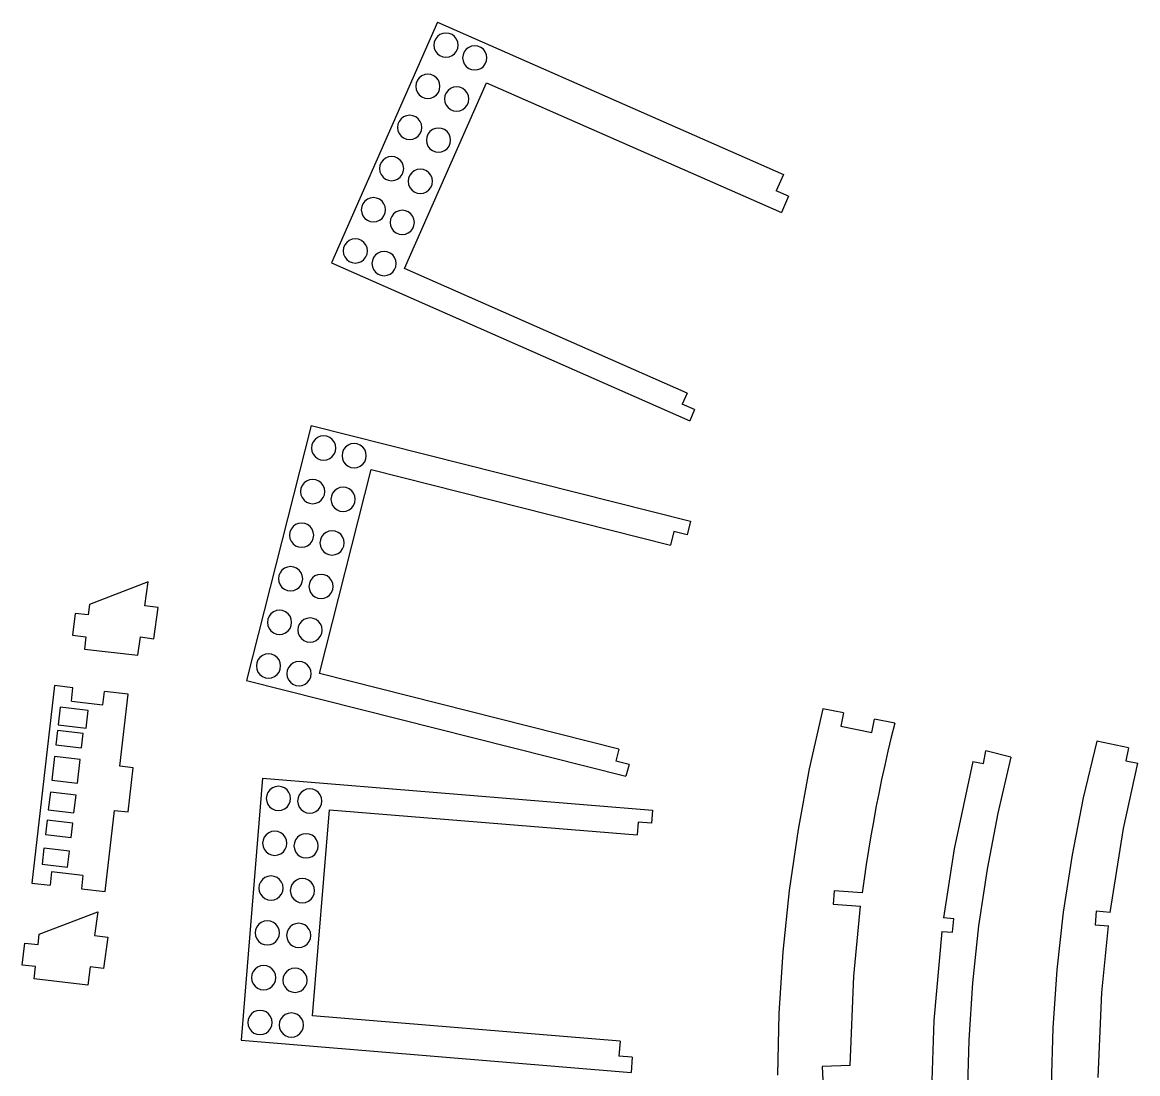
# Model space of a CAD drawing. Extents: x -27280 to 27280, y -16671 to 16671.
# Drawn here: x -27280 to -24304, y -2817 to -11 of the extents above; entities that cross this region are included whole.
import ezdxf

# ---------------------------------------------------------------- set-up
doc = ezdxf.new("R2010")
doc.units = 0
doc.header["$MEASUREMENT"] = 0
doc.layers.get('0').update_dxf_attribs({"linetype": 'CONTINUOUS'})

msp = doc.modelspace()

# ---------------------------------------------------------------- linework, layer by layer
for p, q in [((-26172, -10.5), (-26455, -652.9)), ((-26172, -10.5), (-25249.5, -416.9)), ((-26177.9, -55.4), (-26181.1, -63.2)), ((-26172.7, -48.7), (-26177.9, -55.4)), ((-26166, -43.5), (-26172.7, -48.7)), ((-26158.2, -40.3), (-26166, -43.5)), ((-26149.8, -39.2), (-26158.2, -40.3)), ((-26141.4, -40.3), (-26149.8, -39.2)), ((-26133.6, -43.5), (-26141.4, -40.3)), ((-26126.9, -48.7), (-26133.6, -43.5)), ((-26121.8, -55.4), (-26126.9, -48.7)), ((-26118.5, -63.2), (-26121.8, -55.4)), ((-26181.1, -63.2), (-26182.2, -71.6)), ((-26182.2, -71.6), (-26181.1, -80)), ((-26181.1, -80), (-26177.9, -87.8)), ((-26177.9, -87.8), (-26172.7, -94.5)), ((-26126.9, -94.5), (-26121.8, -87.8)), ((-26121.8, -87.8), (-26118.5, -80)), ((-26117.4, -71.6), (-26118.5, -63.2)), ((-26118.5, -80), (-26117.4, -71.6)), ((-26101.1, -89.2), (-26104.3, -97)), ((-26095.9, -82.5), (-26101.1, -89.2)), ((-26089.2, -77.4), (-26095.9, -82.5)), ((-26081.4, -74.1), (-26089.2, -77.4)), ((-26073, -73), (-26081.4, -74.1)), ((-26064.6, -74.1), (-26073, -73)), ((-26056.8, -77.4), (-26064.6, -74.1)), ((-26050.1, -82.5), (-26056.8, -77.4)), ((-26045, -89.2), (-26050.1, -82.5)), ((-26041.7, -97), (-26045, -89.2)), ((-26172.7, -94.5), (-26166, -99.6)), ((-26166, -99.6), (-26158.2, -102.9)), ((-26158.2, -102.9), (-26149.8, -104)), ((-26149.8, -104), (-26141.4, -102.9)), ((-26141.4, -102.9), (-26133.6, -99.6)), ((-26133.6, -99.6), (-26126.9, -94.5)), ((-26104.3, -97), (-26105.4, -105.4)), ((-26105.4, -105.4), (-26104.3, -113.8)), ((-26104.3, -113.8), (-26101.1, -121.6)), ((-26045, -121.6), (-26041.7, -113.8)), ((-26040.6, -105.4), (-26041.7, -97)), ((-26041.7, -113.8), (-26040.6, -105.4)), ((-26101.1, -121.6), (-26095.9, -128.3)), ((-26095.9, -128.3), (-26089.2, -133.5)), ((-26089.2, -133.5), (-26081.4, -136.7)), ((-26081.4, -136.7), (-26073, -137.8)), ((-26073, -137.8), (-26064.6, -136.7)), ((-26064.6, -136.7), (-26056.8, -133.5)), ((-26056.8, -133.5), (-26050.1, -128.3)), ((-26050.1, -128.3), (-26045, -121.6)), ((-26260.1, -668), (-26041.6, -172)), ((-26229.5, -173), (-26230.6, -181.4)), ((-26226.2, -165.2), (-26229.5, -173)), ((-26221.1, -158.5), (-26226.2, -165.2)), ((-26214.4, -153.4), (-26221.1, -158.5)), ((-26206.6, -150.1), (-26214.4, -153.4)), ((-26198.2, -149), (-26206.6, -150.1)), ((-26189.8, -150.1), (-26198.2, -149)), ((-26182, -153.4), (-26189.8, -150.1)), ((-26175.3, -158.5), (-26182, -153.4)), ((-26170.1, -165.2), (-26175.3, -158.5)), ((-26166.9, -173), (-26170.1, -165.2)), ((-26165.8, -181.4), (-26166.9, -173)), ((-26041.6, -172), (-25255, -518.6)), ((-26230.6, -181.4), (-26229.5, -189.8)), ((-26229.5, -189.8), (-26226.2, -197.6)), ((-26226.2, -197.6), (-26221.1, -204.3)), ((-26221.1, -204.3), (-26214.4, -209.5)), ((-26182, -209.5), (-26175.3, -204.3)), ((-26175.3, -204.3), (-26170.1, -197.6)), ((-26170.1, -197.6), (-26166.9, -189.8)), ((-26166.9, -189.8), (-26165.8, -181.4)), ((-26152.7, -206.9), (-26153.8, -215.2)), ((-26149.4, -199), (-26152.7, -206.9)), ((-26144.3, -192.3), (-26149.4, -199)), ((-26137.6, -187.2), (-26144.3, -192.3)), ((-26129.8, -184), (-26137.6, -187.2)), ((-26121.4, -182.9), (-26129.8, -184)), ((-26113, -184), (-26121.4, -182.9)), ((-26105.2, -187.2), (-26113, -184)), ((-26098.5, -192.3), (-26105.2, -187.2)), ((-26093.3, -199), (-26098.5, -192.3)), ((-26090.1, -206.9), (-26093.3, -199)), ((-26089, -215.2), (-26090.1, -206.9)), ((-26214.4, -209.5), (-26206.6, -212.7)), ((-26206.6, -212.7), (-26198.2, -213.8)), ((-26198.2, -213.8), (-26189.8, -212.7)), ((-26189.8, -212.7), (-26182, -209.5)), ((-26153.8, -215.2), (-26152.7, -223.6)), ((-26152.7, -223.6), (-26149.4, -231.4)), ((-26149.4, -231.4), (-26144.3, -238.1)), ((-26098.5, -238.1), (-26093.3, -231.4)), ((-26093.3, -231.4), (-26090.1, -223.6)), ((-26090.1, -223.6), (-26089, -215.2)), ((-26262.8, -263.2), (-26269.5, -268.3)), ((-26255, -259.9), (-26262.8, -263.2)), ((-26246.6, -258.8), (-26255, -259.9)), ((-26238.2, -259.9), (-26246.6, -258.8)), ((-26230.4, -263.2), (-26238.2, -259.9)), ((-26223.7, -268.3), (-26230.4, -263.2)), ((-26144.3, -238.1), (-26137.6, -243.3)), ((-26137.6, -243.3), (-26129.8, -246.5)), ((-26129.8, -246.5), (-26121.4, -247.6)), ((-26121.4, -247.6), (-26113, -246.5)), ((-26113, -246.5), (-26105.2, -243.3)), ((-26105.2, -243.3), (-26098.5, -238.1)), ((-26277.9, -282.8), (-26279, -291.2)), ((-26279, -291.2), (-26277.9, -299.6)), ((-26274.6, -275), (-26277.9, -282.8)), ((-26269.5, -268.3), (-26274.6, -275)), ((-26218.5, -275), (-26223.7, -268.3)), ((-26215.3, -282.8), (-26218.5, -275)), ((-26214.2, -291.2), (-26215.3, -282.8)), ((-26215.3, -299.6), (-26214.2, -291.2)), ((-26186, -297), (-26192.7, -302.2)), ((-26178.1, -293.8), (-26186, -297)), ((-26169.8, -292.7), (-26178.1, -293.8)), ((-26161.4, -293.8), (-26169.8, -292.7)), ((-26153.6, -297), (-26161.4, -293.8)), ((-26146.9, -302.2), (-26153.6, -297)), ((-26277.9, -299.6), (-26274.6, -307.4)), ((-26274.6, -307.4), (-26269.5, -314.1)), ((-26269.5, -314.1), (-26262.8, -319.3)), ((-26262.8, -319.3), (-26255, -322.5)), ((-26255, -322.5), (-26246.6, -323.6)), ((-26246.6, -323.6), (-26238.2, -322.5)), ((-26238.2, -322.5), (-26230.4, -319.3)), ((-26230.4, -319.3), (-26223.7, -314.1)), ((-26223.7, -314.1), (-26218.5, -307.4)), ((-26218.5, -307.4), (-26215.3, -299.6)), ((-26201, -316.7), (-26202.1, -325.1)), ((-26202.1, -325.1), (-26201, -333.4)), ((-26197.8, -308.9), (-26201, -316.7)), ((-26192.7, -302.2), (-26197.8, -308.9)), ((-26141.7, -308.9), (-26146.9, -302.2)), ((-26138.5, -316.7), (-26141.7, -308.9)), ((-26137.4, -325.1), (-26138.5, -316.7)), ((-26138.5, -333.4), (-26137.4, -325.1)), ((-26201, -333.4), (-26197.8, -341.3)), ((-26197.8, -341.3), (-26192.7, -348)), ((-26192.7, -348), (-26186, -353.1)), ((-26186, -353.1), (-26178.1, -356.3)), ((-26178.1, -356.3), (-26169.8, -357.5)), ((-26169.8, -357.5), (-26161.4, -356.3)), ((-26161.4, -356.3), (-26153.6, -353.1)), ((-26153.6, -353.1), (-26146.9, -348)), ((-26146.9, -348), (-26141.7, -341.3)), ((-26141.7, -341.3), (-26138.5, -333.4)), ((-26323, -384.8), (-26326.2, -392.7)), ((-26317.8, -378.1), (-26323, -384.8)), ((-26311.1, -373), (-26317.8, -378.1)), ((-26303.3, -369.8), (-26311.1, -373)), ((-26294.9, -368.6), (-26303.3, -369.8)), ((-26286.6, -369.8), (-26294.9, -368.6)), ((-26278.8, -373), (-26286.6, -369.8)), ((-26272, -378.1), (-26278.8, -373)), ((-26266.9, -384.8), (-26272, -378.1)), ((-26263.7, -392.7), (-26266.9, -384.8)), ((-26326.2, -392.7), (-26327.3, -401)), ((-26327.3, -401), (-26326.2, -409.4)), ((-26326.2, -409.4), (-26323, -417.2)), ((-26266.9, -417.2), (-26263.7, -409.4)), ((-26262.6, -401), (-26263.7, -392.7)), ((-26263.7, -409.4), (-26262.6, -401)), ((-26241, -412), (-26246.2, -418.7)), ((-26234.3, -406.8), (-26241, -412)), ((-26226.5, -403.6), (-26234.3, -406.8)), ((-26218.1, -402.5), (-26226.5, -403.6)), ((-26209.8, -403.6), (-26218.1, -402.5)), ((-26201.9, -406.8), (-26209.8, -403.6)), ((-26195.2, -412), (-26201.9, -406.8)), ((-26190.1, -418.7), (-26195.2, -412)), ((-26323, -417.2), (-26317.8, -423.9)), ((-26317.8, -423.9), (-26311.1, -429.1)), ((-26311.1, -429.1), (-26303.3, -432.3)), ((-26303.3, -432.3), (-26294.9, -433.4)), ((-26294.9, -433.4), (-26286.6, -432.3)), ((-26286.6, -432.3), (-26278.8, -429.1)), ((-26278.8, -429.1), (-26272, -423.9)), ((-26272, -423.9), (-26266.9, -417.2)), ((-26249.4, -426.5), (-26250.5, -434.9)), ((-26250.5, -434.9), (-26249.4, -443.3)), ((-26246.2, -418.7), (-26249.4, -426.5)), ((-26249.4, -443.3), (-26246.2, -451.1)), ((-26186.8, -426.5), (-26190.1, -418.7)), ((-26190.1, -451.1), (-26186.8, -443.3)), ((-26185.7, -434.9), (-26186.8, -426.5)), ((-26186.8, -443.3), (-26185.7, -434.9)), ((-25249.5, -416.9), (-25268.7, -460.5)), ((-26246.2, -451.1), (-26241, -457.8)), ((-26241, -457.8), (-26234.3, -462.9)), ((-26234.3, -462.9), (-26226.5, -466.2)), ((-26226.5, -466.2), (-26218.1, -467.3)), ((-26218.1, -467.3), (-26209.8, -466.2)), ((-26209.8, -466.2), (-26201.9, -462.9)), ((-26201.9, -462.9), (-26195.2, -457.8)), ((-26195.2, -457.8), (-26190.1, -451.1)), ((-25235.8, -475), (-25268.7, -460.5)), ((-25235.8, -475), (-25255, -518.6)), ((-26374.6, -502.5), (-26375.7, -510.9)), ((-26371.4, -494.7), (-26374.6, -502.5)), ((-26366.2, -488), (-26371.4, -494.7)), ((-26359.5, -482.8), (-26366.2, -488)), ((-26351.7, -479.6), (-26359.5, -482.8)), ((-26343.3, -478.5), (-26351.7, -479.6)), ((-26334.9, -479.6), (-26343.3, -478.5)), ((-26327.1, -482.8), (-26334.9, -479.6)), ((-26320.4, -488), (-26327.1, -482.8)), ((-26315.3, -494.7), (-26320.4, -488)), ((-26312, -502.5), (-26315.3, -494.7)), ((-26310.9, -510.9), (-26312, -502.5)), ((-26375.7, -510.9), (-26374.6, -519.2)), ((-26374.6, -519.2), (-26371.4, -527.1)), ((-26371.4, -527.1), (-26366.2, -533.8)), ((-26366.2, -533.8), (-26359.5, -538.9)), ((-26327.1, -538.9), (-26320.4, -533.8)), ((-26320.4, -533.8), (-26315.3, -527.1)), ((-26315.3, -527.1), (-26312, -519.2)), ((-26312, -519.2), (-26310.9, -510.9)), ((-26294.6, -528.5), (-26297.8, -536.3)), ((-26289.4, -521.8), (-26294.6, -528.5)), ((-26282.7, -516.6), (-26289.4, -521.8)), ((-26274.9, -513.4), (-26282.7, -516.6)), ((-26266.5, -512.3), (-26274.9, -513.4)), ((-26258.1, -513.4), (-26266.5, -512.3)), ((-26250.3, -516.6), (-26258.1, -513.4)), ((-26243.6, -521.8), (-26250.3, -516.6)), ((-26238.5, -528.5), (-26243.6, -521.8)), ((-26235.2, -536.3), (-26238.5, -528.5)), ((-26359.5, -538.9), (-26351.7, -542.1)), ((-26351.7, -542.1), (-26343.3, -543.2)), ((-26343.3, -543.2), (-26334.9, -542.1)), ((-26334.9, -542.1), (-26327.1, -538.9)), ((-26297.8, -536.3), (-26298.9, -544.7)), ((-26298.9, -544.7), (-26297.8, -553.1)), ((-26297.8, -553.1), (-26294.6, -560.9)), ((-26294.6, -560.9), (-26289.4, -567.6)), ((-26243.6, -567.6), (-26238.5, -560.9)), ((-26238.5, -560.9), (-26235.2, -553.1)), ((-26234.1, -544.7), (-26235.2, -536.3)), ((-26235.2, -553.1), (-26234.1, -544.7)), ((-26407.9, -592.6), (-26414.6, -597.8)), ((-26400.1, -589.4), (-26407.9, -592.6)), ((-26391.7, -588.3), (-26400.1, -589.4)), ((-26383.3, -589.4), (-26391.7, -588.3)), ((-26375.5, -592.6), (-26383.3, -589.4)), ((-26368.8, -597.8), (-26375.5, -592.6)), ((-26289.4, -567.6), (-26282.7, -572.7)), ((-26282.7, -572.7), (-26274.9, -576)), ((-26274.9, -576), (-26266.5, -577.1)), ((-26266.5, -577.1), (-26258.1, -576)), ((-26258.1, -576), (-26250.3, -572.7)), ((-26250.3, -572.7), (-26243.6, -567.6)), ((-26423, -612.3), (-26424.1, -620.7)), ((-26424.1, -620.7), (-26423, -629.1)), ((-26419.8, -604.5), (-26423, -612.3)), ((-26414.6, -597.8), (-26419.8, -604.5)), ((-26363.6, -604.5), (-26368.8, -597.8)), ((-26360.4, -612.3), (-26363.6, -604.5)), ((-26359.3, -620.7), (-26360.4, -612.3)), ((-26360.4, -629.1), (-26359.3, -620.7)), ((-26323.3, -623.2), (-26331.1, -626.5)), ((-26314.9, -622.1), (-26323.3, -623.2)), ((-26306.5, -623.2), (-26314.9, -622.1)), ((-26298.7, -626.5), (-26306.5, -623.2)), ((-26455, -652.9), (-25499.5, -1073.8)), ((-26423, -629.1), (-26419.8, -636.9)), ((-26419.8, -636.9), (-26414.6, -643.6)), ((-26414.6, -643.6), (-26407.9, -648.7)), ((-26407.9, -648.7), (-26400.1, -652)), ((-26400.1, -652), (-26391.7, -653.1)), ((-26391.7, -653.1), (-26383.3, -652)), ((-26383.3, -652), (-26375.5, -648.7)), ((-26375.5, -648.7), (-26368.8, -643.6)), ((-26368.8, -643.6), (-26363.6, -636.9)), ((-26363.6, -636.9), (-26360.4, -629.1)), ((-26346.2, -646.1), (-26347.3, -654.5)), ((-26347.3, -654.5), (-26346.2, -662.9)), ((-26342.9, -638.3), (-26346.2, -646.1)), ((-26337.8, -631.6), (-26342.9, -638.3)), ((-26331.1, -626.5), (-26337.8, -631.6)), ((-26292, -631.6), (-26298.7, -626.5)), ((-26286.8, -638.3), (-26292, -631.6)), ((-26283.6, -646.1), (-26286.8, -638.3)), ((-26282.5, -654.5), (-26283.6, -646.1)), ((-26283.6, -662.9), (-26282.5, -654.5)), ((-26346.2, -662.9), (-26342.9, -670.7)), ((-26342.9, -670.7), (-26337.8, -677.4)), ((-26337.8, -677.4), (-26331.1, -682.6)), ((-26331.1, -682.6), (-26323.3, -685.8)), ((-26306.5, -685.8), (-26298.7, -682.6)), ((-26298.7, -682.6), (-26292, -677.4)), ((-26292, -677.4), (-26286.8, -670.7)), ((-26286.8, -670.7), (-26283.6, -662.9)), ((-25506.4, -1000), (-26260.1, -668)), ((-26323.3, -685.8), (-26314.9, -686.9)), ((-26314.9, -686.9), (-26306.5, -685.8)), ((-25506.4, -1000), (-25519.4, -1029.6)), ((-25486.5, -1044.1), (-25519.4, -1029.6)), ((-25486.5, -1044.1), (-25499.5, -1073.8)), ((-26509.6, -1086.3), (-26681.7, -1766.8)), ((-26509.6, -1086.3), (-25497.5, -1342.3)), ((-26504.2, -1130.5), (-26507.5, -1138.3)), ((-26499.1, -1123.8), (-26504.2, -1130.5)), ((-26492.4, -1118.6), (-26499.1, -1123.8)), ((-26484.6, -1115.4), (-26492.4, -1118.6)), ((-26476.2, -1114.3), (-26484.6, -1115.4)), ((-26467.8, -1115.4), (-26476.2, -1114.3)), ((-26460, -1118.6), (-26467.8, -1115.4)), ((-26453.3, -1123.8), (-26460, -1118.6)), ((-26448.1, -1130.5), (-26453.3, -1123.8)), ((-26444.9, -1138.3), (-26448.1, -1130.5)), ((-26507.5, -1138.3), (-26508.6, -1146.7)), ((-26508.6, -1146.7), (-26507.5, -1155.1)), ((-26507.5, -1155.1), (-26504.2, -1162.9)), ((-26448.1, -1162.9), (-26444.9, -1155.1)), ((-26443.8, -1146.7), (-26444.9, -1138.3)), ((-26444.9, -1155.1), (-26443.8, -1146.7)), ((-26426.1, -1158.9), (-26427.2, -1167.3)), ((-26422.8, -1151.1), (-26426.1, -1158.9)), ((-26417.7, -1144.4), (-26422.8, -1151.1)), ((-26411, -1139.2), (-26417.7, -1144.4)), ((-26403.2, -1136), (-26411, -1139.2)), ((-26394.8, -1134.9), (-26403.2, -1136)), ((-26386.4, -1136), (-26394.8, -1134.9)), ((-26378.6, -1139.2), (-26386.4, -1136)), ((-26371.9, -1144.4), (-26378.6, -1139.2)), ((-26366.7, -1151.1), (-26371.9, -1144.4)), ((-26363.5, -1158.9), (-26366.7, -1151.1)), ((-26362.4, -1167.3), (-26363.5, -1158.9)), ((-26504.2, -1162.9), (-26499.1, -1169.6)), ((-26499.1, -1169.6), (-26492.4, -1174.7)), ((-26492.4, -1174.7), (-26484.6, -1178)), ((-26484.6, -1178), (-26476.2, -1179.1)), ((-26476.2, -1179.1), (-26467.8, -1178)), ((-26467.8, -1178), (-26460, -1174.7)), ((-26460, -1174.7), (-26453.3, -1169.6)), ((-26453.3, -1169.6), (-26448.1, -1162.9)), ((-26427.2, -1167.3), (-26426.1, -1175.7)), ((-26426.1, -1175.7), (-26422.8, -1183.5)), ((-26422.8, -1183.5), (-26417.7, -1190.2)), ((-26417.7, -1190.2), (-26411, -1195.3)), ((-26378.6, -1195.3), (-26371.9, -1190.2)), ((-26371.9, -1190.2), (-26366.7, -1183.5)), ((-26366.7, -1183.5), (-26363.5, -1175.7)), ((-26363.5, -1175.7), (-26362.4, -1167.3)), ((-26486.9, -1748.5), (-26349.1, -1203.9)), ((-26411, -1195.3), (-26403.2, -1198.6)), ((-26403.2, -1198.6), (-26394.8, -1199.7)), ((-26394.8, -1199.7), (-26386.4, -1198.6)), ((-26386.4, -1198.6), (-26378.6, -1195.3)), ((-26349.1, -1203.9), (-25550.7, -1405.8)), ((-26533.6, -1246.8), (-26536.9, -1254.6)), ((-26528.5, -1240.1), (-26533.6, -1246.8)), ((-26521.8, -1235), (-26528.5, -1240.1)), ((-26514, -1231.7), (-26521.8, -1235)), ((-26505.6, -1230.6), (-26514, -1231.7)), ((-26497.2, -1231.7), (-26505.6, -1230.6)), ((-26489.4, -1235), (-26497.2, -1231.7)), ((-26482.7, -1240.1), (-26489.4, -1235)), ((-26477.5, -1246.8), (-26482.7, -1240.1)), ((-26474.3, -1254.6), (-26477.5, -1246.8)), ((-26536.9, -1254.6), (-26538, -1263)), ((-26538, -1263), (-26536.9, -1271.4)), ((-26536.9, -1271.4), (-26533.6, -1279.2)), ((-26533.6, -1279.2), (-26528.5, -1285.9)), ((-26482.7, -1285.9), (-26477.5, -1279.2)), ((-26477.5, -1279.2), (-26474.3, -1271.4)), ((-26473.2, -1263), (-26474.3, -1254.6)), ((-26474.3, -1271.4), (-26473.2, -1263)), ((-26455.5, -1275.2), (-26456.6, -1283.6)), ((-26452.3, -1267.4), (-26455.5, -1275.2)), ((-26447.1, -1260.7), (-26452.3, -1267.4)), ((-26440.4, -1255.6), (-26447.1, -1260.7)), ((-26432.6, -1252.3), (-26440.4, -1255.6)), ((-26424.2, -1251.2), (-26432.6, -1252.3)), ((-26415.8, -1252.3), (-26424.2, -1251.2)), ((-26408, -1255.6), (-26415.8, -1252.3)), ((-26401.3, -1260.7), (-26408, -1255.6)), ((-26396.2, -1267.4), (-26401.3, -1260.7)), ((-26392.9, -1275.2), (-26396.2, -1267.4)), ((-26391.8, -1283.6), (-26392.9, -1275.2)), ((-26528.5, -1285.9), (-26521.8, -1291.1)), ((-26521.8, -1291.1), (-26514, -1294.3)), ((-26514, -1294.3), (-26505.6, -1295.4)), ((-26505.6, -1295.4), (-26497.2, -1294.3)), ((-26497.2, -1294.3), (-26489.4, -1291.1)), ((-26489.4, -1291.1), (-26482.7, -1285.9)), ((-26456.6, -1283.6), (-26455.5, -1292)), ((-26455.5, -1292), (-26452.3, -1299.8)), ((-26452.3, -1299.8), (-26447.1, -1306.5)), ((-26447.1, -1306.5), (-26440.4, -1311.7)), ((-26408, -1311.7), (-26401.3, -1306.5)), ((-26401.3, -1306.5), (-26396.2, -1299.8)), ((-26396.2, -1299.8), (-26392.9, -1292)), ((-26392.9, -1292), (-26391.8, -1283.6)), ((-26440.4, -1311.7), (-26432.6, -1314.9)), ((-26432.6, -1314.9), (-26424.2, -1316)), ((-26424.2, -1316), (-26415.8, -1314.9)), ((-26415.8, -1314.9), (-26408, -1311.7)), ((-26563.1, -1363.2), (-26566.3, -1371)), ((-26557.9, -1356.5), (-26563.1, -1363.2)), ((-26551.2, -1351.3), (-26557.9, -1356.5)), ((-26543.4, -1348.1), (-26551.2, -1351.3)), ((-26535, -1347), (-26543.4, -1348.1)), ((-26526.6, -1348.1), (-26535, -1347)), ((-26518.8, -1351.3), (-26526.6, -1348.1)), ((-26512.1, -1356.5), (-26518.8, -1351.3)), ((-26507, -1363.2), (-26512.1, -1356.5)), ((-26503.7, -1371), (-26507, -1363.2)), ((-26462, -1368.7), (-26469.8, -1371.9)), ((-26453.6, -1367.6), (-26462, -1368.7)), ((-26445.3, -1368.7), (-26453.6, -1367.6)), ((-26437.4, -1371.9), (-26445.3, -1368.7)), ((-25497.5, -1342.3), (-25506.6, -1378.5)), ((-26566.3, -1371), (-26567.4, -1379.4)), ((-26567.4, -1379.4), (-26566.3, -1387.8)), ((-26566.3, -1387.8), (-26563.1, -1395.6)), ((-26563.1, -1395.6), (-26557.9, -1402.3)), ((-26512.1, -1402.3), (-26507, -1395.6)), ((-26507, -1395.6), (-26503.7, -1387.8)), ((-26502.6, -1379.4), (-26503.7, -1371)), ((-26503.7, -1387.8), (-26502.6, -1379.4)), ((-26484.9, -1391.6), (-26486, -1399.9)), ((-26481.7, -1383.8), (-26484.9, -1391.6)), ((-26476.5, -1377), (-26481.7, -1383.8)), ((-26469.8, -1371.9), (-26476.5, -1377)), ((-26430.7, -1377), (-26437.4, -1371.9)), ((-26425.6, -1383.8), (-26430.7, -1377)), ((-26422.3, -1391.6), (-26425.6, -1383.8)), ((-26421.2, -1399.9), (-26422.3, -1391.6)), ((-25541.5, -1369.6), (-25550.7, -1405.8)), ((-25506.6, -1378.5), (-25541.5, -1369.6)), ((-26557.9, -1402.3), (-26551.2, -1407.4)), ((-26551.2, -1407.4), (-26543.4, -1410.7)), ((-26543.4, -1410.7), (-26535, -1411.8)), ((-26535, -1411.8), (-26526.6, -1410.7)), ((-26526.6, -1410.7), (-26518.8, -1407.4)), ((-26518.8, -1407.4), (-26512.1, -1402.3)), ((-26486, -1399.9), (-26484.9, -1408.3)), ((-26484.9, -1408.3), (-26481.7, -1416.1)), ((-26481.7, -1416.1), (-26476.5, -1422.9)), ((-26476.5, -1422.9), (-26469.8, -1428)), ((-26469.8, -1428), (-26462, -1431.2)), ((-26445.3, -1431.2), (-26437.4, -1428)), ((-26437.4, -1428), (-26430.7, -1422.9)), ((-26430.7, -1422.9), (-26425.6, -1416.1)), ((-26425.6, -1416.1), (-26422.3, -1408.3)), ((-26422.3, -1408.3), (-26421.2, -1399.9)), ((-26462, -1431.2), (-26453.6, -1432.3)), ((-26453.6, -1432.3), (-26445.3, -1431.2)), ((-26595.7, -1487.3), (-26596.8, -1495.7)), ((-26592.5, -1479.5), (-26595.7, -1487.3)), ((-26587.3, -1472.8), (-26592.5, -1479.5)), ((-26580.6, -1467.7), (-26587.3, -1472.8)), ((-26572.8, -1464.4), (-26580.6, -1467.7)), ((-26564.4, -1463.3), (-26572.8, -1464.4)), ((-26556, -1464.4), (-26564.4, -1463.3)), ((-26548.2, -1467.7), (-26556, -1464.4)), ((-26541.5, -1472.8), (-26548.2, -1467.7)), ((-26536.4, -1479.5), (-26541.5, -1472.8)), ((-26533.1, -1487.3), (-26536.4, -1479.5)), ((-26532, -1495.7), (-26533.1, -1487.3)), ((-26491.4, -1485), (-26499.3, -1488.2)), ((-26483.1, -1483.9), (-26491.4, -1485)), ((-26474.7, -1485), (-26483.1, -1483.9)), ((-26466.9, -1488.2), (-26474.7, -1485)), ((-26944.2, -1504.3), (-27100.8, -1564.1)), ((-26953.1, -1567.5), (-26944.2, -1504.3)), ((-26596.8, -1495.7), (-26595.7, -1504.1)), ((-26595.7, -1504.1), (-26592.5, -1511.9)), ((-26592.5, -1511.9), (-26587.3, -1518.6)), ((-26541.5, -1518.6), (-26536.4, -1511.9)), ((-26536.4, -1511.9), (-26533.1, -1504.1)), ((-26533.1, -1504.1), (-26532, -1495.7)), ((-26514.3, -1507.9), (-26515.4, -1516.3)), ((-26515.4, -1516.3), (-26514.3, -1524.7)), ((-26511.1, -1500.1), (-26514.3, -1507.9)), ((-26506, -1493.4), (-26511.1, -1500.1)), ((-26499.3, -1488.2), (-26506, -1493.4)), ((-26460.2, -1493.4), (-26466.9, -1488.2)), ((-26455, -1500.1), (-26460.2, -1493.4)), ((-26451.8, -1507.9), (-26455, -1500.1)), ((-26450.7, -1516.3), (-26451.8, -1507.9)), ((-26451.8, -1524.7), (-26450.7, -1516.3)), ((-26587.3, -1518.6), (-26580.6, -1523.8)), ((-26580.6, -1523.8), (-26572.8, -1527)), ((-26572.8, -1527), (-26564.4, -1528.1)), ((-26564.4, -1528.1), (-26556, -1527)), ((-26556, -1527), (-26548.2, -1523.8)), ((-26548.2, -1523.8), (-26541.5, -1518.6)), ((-26514.3, -1524.7), (-26511.1, -1532.5)), ((-26511.1, -1532.5), (-26506, -1539.2)), ((-26506, -1539.2), (-26499.3, -1544.3)), ((-26499.3, -1544.3), (-26491.4, -1547.6)), ((-26474.7, -1547.6), (-26466.9, -1544.3)), ((-26466.9, -1544.3), (-26460.2, -1539.2)), ((-26460.2, -1539.2), (-26455, -1532.5)), ((-26455, -1532.5), (-26451.8, -1524.7)), ((-27100.8, -1564.1), (-27104, -1592.1)), ((-26917.4, -1572.5), (-26953.1, -1567.5)), ((-26929.1, -1656.1), (-26917.4, -1572.5)), ((-26491.4, -1547.6), (-26483.1, -1548.7)), ((-26483.1, -1548.7), (-26474.7, -1547.6)), ((-27139.2, -1588), (-27146, -1646.6)), ((-27104, -1592.1), (-27139.2, -1588)), ((-26625.1, -1603.7), (-26626.2, -1612)), ((-26621.9, -1595.8), (-26625.1, -1603.7)), ((-26616.8, -1589.1), (-26621.9, -1595.8)), ((-26610, -1584), (-26616.8, -1589.1)), ((-26602.2, -1580.8), (-26610, -1584)), ((-26593.9, -1579.7), (-26602.2, -1580.8)), ((-26585.5, -1580.8), (-26593.9, -1579.7)), ((-26577.7, -1584), (-26585.5, -1580.8)), ((-26570.9, -1589.1), (-26577.7, -1584)), ((-26565.8, -1595.8), (-26570.9, -1589.1)), ((-26562.6, -1603.7), (-26565.8, -1595.8)), ((-26561.5, -1612), (-26562.6, -1603.7)), ((-26528.7, -1604.6), (-26535.4, -1609.7)), ((-26520.9, -1601.3), (-26528.7, -1604.6)), ((-26512.5, -1600.2), (-26520.9, -1601.3)), ((-26504.1, -1601.3), (-26512.5, -1600.2)), ((-26496.3, -1604.6), (-26504.1, -1601.3)), ((-26489.6, -1609.7), (-26496.3, -1604.6)), ((-26626.2, -1612), (-26625.1, -1620.4)), ((-26625.1, -1620.4), (-26621.9, -1628.2)), ((-26621.9, -1628.2), (-26616.8, -1634.9)), ((-26616.8, -1634.9), (-26610, -1640.1)), ((-26577.7, -1640.1), (-26570.9, -1634.9)), ((-26570.9, -1634.9), (-26565.8, -1628.2)), ((-26565.8, -1628.2), (-26562.6, -1620.4)), ((-26562.6, -1620.4), (-26561.5, -1612)), ((-26543.8, -1624.2), (-26544.9, -1632.6)), ((-26544.9, -1632.6), (-26543.8, -1641)), ((-26540.5, -1616.4), (-26543.8, -1624.2)), ((-26535.4, -1609.7), (-26540.5, -1616.4)), ((-26484.4, -1616.4), (-26489.6, -1609.7)), ((-26481.2, -1624.2), (-26484.4, -1616.4)), ((-26480.1, -1632.6), (-26481.2, -1624.2)), ((-26481.2, -1641), (-26480.1, -1632.6)), ((-27146, -1646.6), (-27110.8, -1650.7)), ((-27110.8, -1650.7), (-27114.6, -1683.3)), ((-26971.6, -1699.9), (-26964.8, -1651.1)), ((-26964.8, -1651.1), (-26929.1, -1656.1)), ((-26610, -1640.1), (-26602.2, -1643.3)), ((-26602.2, -1643.3), (-26593.9, -1644.4)), ((-26593.9, -1644.4), (-26585.5, -1643.3)), ((-26585.5, -1643.3), (-26577.7, -1640.1)), ((-26543.8, -1641), (-26540.5, -1648.8)), ((-26540.5, -1648.8), (-26535.4, -1655.5)), ((-26535.4, -1655.5), (-26528.7, -1660.7)), ((-26528.7, -1660.7), (-26520.9, -1663.9)), ((-26520.9, -1663.9), (-26512.5, -1665)), ((-26512.5, -1665), (-26504.1, -1663.9)), ((-26504.1, -1663.9), (-26496.3, -1660.7)), ((-26496.3, -1660.7), (-26489.6, -1655.5)), ((-26489.6, -1655.5), (-26484.4, -1648.8)), ((-26484.4, -1648.8), (-26481.2, -1641)), ((-27114.6, -1683.3), (-26971.6, -1699.9)), ((-26623.3, -1696), (-26631.7, -1697.1)), ((-26614.9, -1697.1), (-26623.3, -1696)), ((-26654.6, -1720), (-26655.7, -1728.4)), ((-26651.3, -1712.2), (-26654.6, -1720)), ((-26646.2, -1705.5), (-26651.3, -1712.2)), ((-26639.5, -1700.3), (-26646.2, -1705.5)), ((-26631.7, -1697.1), (-26639.5, -1700.3)), ((-26607.1, -1700.3), (-26614.9, -1697.1)), ((-26600.4, -1705.5), (-26607.1, -1700.3)), ((-26595.2, -1712.2), (-26600.4, -1705.5)), ((-26592, -1720), (-26595.2, -1712.2)), ((-26590.9, -1728.4), (-26592, -1720)), ((-26558.1, -1720.9), (-26564.8, -1726.1)), ((-26550.3, -1717.7), (-26558.1, -1720.9)), ((-26541.9, -1716.6), (-26550.3, -1717.7)), ((-26533.5, -1717.7), (-26541.9, -1716.6)), ((-26525.7, -1720.9), (-26533.5, -1717.7)), ((-26519, -1726.1), (-26525.7, -1720.9)), ((-26655.7, -1728.4), (-26654.6, -1736.8)), ((-26654.6, -1736.8), (-26651.3, -1744.6)), ((-26651.3, -1744.6), (-26646.2, -1751.3)), ((-26646.2, -1751.3), (-26639.5, -1756.4)), ((-26607.1, -1756.4), (-26600.4, -1751.3)), ((-26600.4, -1751.3), (-26595.2, -1744.6)), ((-26595.2, -1744.6), (-26592, -1736.8)), ((-26592, -1736.8), (-26590.9, -1728.4)), ((-26573.2, -1740.6), (-26574.3, -1749)), ((-26574.3, -1749), (-26573.2, -1757.3)), ((-26569.9, -1732.8), (-26573.2, -1740.6)), ((-26564.8, -1726.1), (-26569.9, -1732.8)), ((-26513.8, -1732.8), (-26519, -1726.1)), ((-26510.6, -1740.6), (-26513.8, -1732.8)), ((-26509.5, -1749), (-26510.6, -1740.6)), ((-26510.6, -1757.3), (-26509.5, -1749)), ((-25688.4, -1950.5), (-26486.9, -1748.5)), ((-27193.9, -1780.9), (-27255.1, -2307.9)), ((-27145, -1786.6), (-27193.9, -1780.9)), ((-26681.7, -1766.8), (-25669.6, -2022.8)), ((-26639.5, -1756.4), (-26631.7, -1759.7)), ((-26631.7, -1759.7), (-26623.3, -1760.8)), ((-26623.3, -1760.8), (-26614.9, -1759.7)), ((-26614.9, -1759.7), (-26607.1, -1756.4)), ((-26573.2, -1757.3), (-26569.9, -1765.2)), ((-26569.9, -1765.2), (-26564.8, -1771.9)), ((-26564.8, -1771.9), (-26558.1, -1777)), ((-26558.1, -1777), (-26550.3, -1780.2)), ((-26550.3, -1780.2), (-26541.9, -1781.4)), ((-26541.9, -1781.4), (-26533.5, -1780.2)), ((-26533.5, -1780.2), (-26525.7, -1777)), ((-26525.7, -1777), (-26519, -1771.9)), ((-26519, -1771.9), (-26513.8, -1765.2)), ((-26513.8, -1765.2), (-26510.6, -1757.3)), ((-27149.2, -1822.3), (-27145, -1786.6)), ((-27065.3, -1832.1), (-27061.2, -1796.3)), ((-26997.7, -1803.7), (-27061.2, -1796.3)), ((-27020, -1995.7), (-26997.7, -1803.7)), ((-27178.8, -1838.4), (-27184.3, -1885.3)), ((-27104.1, -1847.1), (-27178.8, -1838.4)), ((-27149.2, -1822.3), (-27065.3, -1832.1)), ((-25144.2, -1842.7), (-25180.6, -2003.1)), ((-25089, -1853.9), (-25144.2, -1842.7)), ((-27109.5, -1894), (-27104.1, -1847.1)), ((-25089, -1853.9), (-25096.1, -1889.2)), ((-25013.9, -1905.8), (-25006.8, -1870.5)), ((-24952.6, -1881.5), (-25006.8, -1870.5)), ((-27186.1, -1901), (-27190.5, -1938.9)), ((-27117.7, -1908.9), (-27186.1, -1901)), ((-27184.3, -1885.3), (-27109.5, -1894)), ((-25096.1, -1889.2), (-25013.9, -1905.8)), ((-24952.6, -1881.5), (-24961.9, -1918.8)), ((-27122.1, -1946.8), (-27117.7, -1908.9)), ((-24961.9, -1918.8), (-24970.8, -1956.2)), ((-24413.5, -1929.4), (-24449.8, -2080.1)), ((-24329.2, -1946.5), (-24413.5, -1929.4)), ((-27190.5, -1938.9), (-27122.1, -1946.8)), ((-25688.4, -1950.5), (-25696.4, -1982.2)), ((-24970.8, -1956.2), (-24979.4, -1993.6)), ((-24716.2, -1989.1), (-24709.3, -1955.2)), ((-24642.9, -1972.1), (-24709.3, -1955.2)), ((-24329.2, -1946.5), (-24336.4, -1981.8)), ((-27194.2, -1970.3), (-27201.5, -2033.1)), ((-27125.7, -1978.2), (-27194.2, -1970.3)), ((-27133, -2041.1), (-27125.7, -1978.2)), ((-25661.5, -1991), (-25696.4, -1982.2)), ((-25661.5, -1991), (-25669.6, -2022.8)), ((-24979.4, -1993.6), (-24987.5, -2031.2)), ((-24744.7, -1983.4), (-24794, -2216.2)), ((-24744.7, -1983.4), (-24716.2, -1989.1)), ((-24642.9, -1972.1), (-24677.6, -2120.9)), ((-24342, -2162.3), (-24304.4, -1988.2)), ((-24336.4, -1981.8), (-24304.4, -1988.2)), ((-26984.3, -1999.9), (-27020, -1995.7)), ((-26998, -2118.1), (-26984.3, -1999.9)), ((-25180.6, -2003.1), (-25210.6, -2164.9)), ((-27201.5, -2033.1), (-27133, -2041.1)), ((-26639, -2027.9), (-26696.6, -2727.5)), ((-26639, -2027.9), (-25598.5, -2113.5)), ((-26605.2, -2050.7), (-26613, -2053.9)), ((-26596.8, -2049.6), (-26605.2, -2050.7)), ((-26588.4, -2050.7), (-26596.8, -2049.6)), ((-26580.6, -2053.9), (-26588.4, -2050.7)), ((-24987.5, -2031.2), (-24995.3, -2068.8)), ((-27205.2, -2065.3), (-27210.7, -2112.4)), ((-27136.8, -2073.2), (-27205.2, -2065.3)), ((-27142.2, -2120.4), (-27136.8, -2073.2)), ((-26628.1, -2073.6), (-26629.2, -2082)), ((-26629.2, -2082), (-26628.1, -2090.4)), ((-26624.8, -2065.8), (-26628.1, -2073.6)), ((-26619.7, -2059.1), (-26624.8, -2065.8)), ((-26613, -2053.9), (-26619.7, -2059.1)), ((-26573.9, -2059.1), (-26580.6, -2053.9)), ((-26568.7, -2065.8), (-26573.9, -2059.1)), ((-26565.5, -2073.6), (-26568.7, -2065.8)), ((-26564.4, -2082), (-26565.5, -2073.6)), ((-26565.5, -2090.4), (-26564.4, -2082)), ((-26544.4, -2080.5), (-26545.5, -2088.9)), ((-26541.2, -2072.7), (-26544.4, -2080.5)), ((-26536, -2065.9), (-26541.2, -2072.7)), ((-26529.3, -2060.8), (-26536, -2065.9)), ((-26521.5, -2057.6), (-26529.3, -2060.8)), ((-26513.1, -2056.5), (-26521.5, -2057.6)), ((-26504.7, -2057.6), (-26513.1, -2056.5)), ((-26496.9, -2060.8), (-26504.7, -2057.6)), ((-26490.2, -2065.9), (-26496.9, -2060.8)), ((-26485.1, -2072.7), (-26490.2, -2065.9)), ((-26481.8, -2080.5), (-26485.1, -2072.7)), ((-26480.7, -2088.9), (-26481.8, -2080.5)), ((-24995.3, -2068.8), (-25002.7, -2106.5)), ((-24449.8, -2080.1), (-24479.7, -2232.2)), ((-27210.7, -2112.4), (-27142.2, -2120.4)), ((-26628.1, -2090.4), (-26624.8, -2098.2)), ((-26624.8, -2098.2), (-26619.7, -2104.9)), ((-26619.7, -2104.9), (-26613, -2110)), ((-26613, -2110), (-26605.2, -2113.3)), ((-26588.4, -2113.3), (-26580.6, -2110)), ((-26580.6, -2110), (-26573.9, -2104.9)), ((-26573.9, -2104.9), (-26568.7, -2098.2)), ((-26568.7, -2098.2), (-26565.5, -2090.4)), ((-26545.5, -2088.9), (-26544.4, -2097.2)), ((-26544.4, -2097.2), (-26541.2, -2105)), ((-26541.2, -2105), (-26536, -2111.8)), ((-26536, -2111.8), (-26529.3, -2116.9)), ((-26506.2, -2662.2), (-26460.9, -2112)), ((-26496.9, -2116.9), (-26490.2, -2111.8)), ((-26490.2, -2111.8), (-26485.1, -2105)), ((-26485.1, -2105), (-26481.8, -2097.2)), ((-26481.8, -2097.2), (-26480.7, -2088.9)), ((-26460.9, -2112), (-25640.1, -2179.5)), ((-25002.7, -2106.5), (-25009.7, -2144.3)), ((-27213.8, -2139.8), (-27218.2, -2177.9)), ((-27145.4, -2147.7), (-27213.8, -2139.8)), ((-27058.9, -2330.6), (-27033.7, -2113.9)), ((-27033.7, -2113.9), (-26998, -2118.1)), ((-26605.2, -2113.3), (-26596.8, -2114.4)), ((-26596.8, -2114.4), (-26588.4, -2113.3)), ((-26529.3, -2116.9), (-26521.5, -2120.1)), ((-26521.5, -2120.1), (-26513.1, -2121.2)), ((-26513.1, -2121.2), (-26504.7, -2120.1)), ((-26504.7, -2120.1), (-26496.9, -2116.9)), ((-25598.5, -2113.5), (-25601.3, -2148)), ((-24677.6, -2120.9), (-24706.3, -2271.1)), ((-27149.8, -2185.8), (-27145.4, -2147.7)), ((-26615, -2170.3), (-26622.8, -2173.5)), ((-26606.6, -2169.2), (-26615, -2170.3)), ((-26598.2, -2170.3), (-26606.6, -2169.2)), ((-26590.4, -2173.5), (-26598.2, -2170.3)), ((-25637.2, -2145), (-25640.1, -2179.5)), ((-25601.3, -2148), (-25637.2, -2145)), ((-25210.6, -2164.9), (-25234.1, -2327.8)), ((-25009.7, -2144.3), (-25016.4, -2182.1)), ((-24378, -2386.1), (-24342, -2162.3)), ((-27218.2, -2177.9), (-27149.8, -2185.8)), ((-26637.9, -2193.2), (-26639, -2201.6)), ((-26639, -2201.6), (-26637.9, -2209.9)), ((-26634.7, -2185.4), (-26637.9, -2193.2)), ((-26629.5, -2178.7), (-26634.7, -2185.4)), ((-26622.8, -2173.5), (-26629.5, -2178.7)), ((-26583.7, -2178.7), (-26590.4, -2173.5)), ((-26578.6, -2185.4), (-26583.7, -2178.7)), ((-26575.3, -2193.2), (-26578.6, -2185.4)), ((-26574.2, -2201.6), (-26575.3, -2193.2)), ((-26575.3, -2209.9), (-26574.2, -2201.6)), ((-26554.3, -2200.1), (-26555.4, -2208.4)), ((-26551, -2192.3), (-26554.3, -2200.1)), ((-26545.9, -2185.5), (-26551, -2192.3)), ((-26539.2, -2180.4), (-26545.9, -2185.5)), ((-26531.4, -2177.2), (-26539.2, -2180.4)), ((-26523, -2176.1), (-26531.4, -2177.2)), ((-26514.6, -2177.2), (-26523, -2176.1)), ((-26506.8, -2180.4), (-26514.6, -2177.2)), ((-26500.1, -2185.5), (-26506.8, -2180.4)), ((-26494.9, -2192.3), (-26500.1, -2185.5)), ((-26491.7, -2200.1), (-26494.9, -2192.3)), ((-26490.6, -2208.4), (-26491.7, -2200.1)), ((-25016.4, -2182.1), (-25022.7, -2220.1)), ((-27222.5, -2214.9), (-27227.5, -2257.5)), ((-27154.1, -2222.9), (-27222.5, -2214.9)), ((-27159.1, -2265.5), (-27154.1, -2222.9)), ((-26637.9, -2209.9), (-26634.7, -2217.8)), ((-26634.7, -2217.8), (-26629.5, -2224.5)), ((-26629.5, -2224.5), (-26622.8, -2229.6)), ((-26622.8, -2229.6), (-26615, -2232.9)), ((-26598.2, -2232.9), (-26590.4, -2229.6)), ((-26590.4, -2229.6), (-26583.7, -2224.5)), ((-26583.7, -2224.5), (-26578.6, -2217.8)), ((-26578.6, -2217.8), (-26575.3, -2209.9)), ((-26555.4, -2208.4), (-26554.3, -2216.8)), ((-26554.3, -2216.8), (-26551, -2224.6)), ((-26551, -2224.6), (-26545.9, -2231.4)), ((-26545.9, -2231.4), (-26539.2, -2236.5)), ((-26506.8, -2236.5), (-26500.1, -2231.4)), ((-26500.1, -2231.4), (-26494.9, -2224.6)), ((-26494.9, -2224.6), (-26491.7, -2216.8)), ((-26491.7, -2216.8), (-26490.6, -2208.4)), ((-25022.7, -2220.1), (-25028.5, -2258)), ((-24794, -2216.2), (-24822.5, -2401)), ((-27227.5, -2257.5), (-27159.1, -2265.5)), ((-26615, -2232.9), (-26606.6, -2234)), ((-26606.6, -2234), (-26598.2, -2232.9)), ((-26539.2, -2236.5), (-26531.4, -2239.7)), ((-26531.4, -2239.7), (-26523, -2240.8)), ((-26523, -2240.8), (-26514.6, -2239.7)), ((-26514.6, -2239.7), (-26506.8, -2236.5)), ((-25028.5, -2258), (-25034.1, -2296.1)), ((-24479.7, -2232.2), (-24503.2, -2385.5)), ((-27202.1, -2277.8), (-27206.2, -2313.5)), ((-27118.2, -2287.5), (-27202.1, -2277.8)), ((-27118.2, -2287.5), (-27122.4, -2323.3)), ((-26624.9, -2289.9), (-26632.7, -2293.1)), ((-26616.5, -2288.8), (-26624.9, -2289.9)), ((-26608.1, -2289.9), (-26616.5, -2288.8)), ((-26600.3, -2293.1), (-26608.1, -2289.9)), ((-24706.3, -2271.1), (-24728.7, -2422.3)), ((-27255.1, -2307.9), (-27206.2, -2313.5)), ((-26647.8, -2312.8), (-26648.9, -2321.2)), ((-26644.5, -2305), (-26647.8, -2312.8)), ((-26639.4, -2298.3), (-26644.5, -2305)), ((-26632.7, -2293.1), (-26639.4, -2298.3)), ((-26593.6, -2298.3), (-26600.3, -2293.1)), ((-26588.4, -2305), (-26593.6, -2298.3)), ((-26585.2, -2312.8), (-26588.4, -2305)), ((-26584.1, -2321.2), (-26585.2, -2312.8)), ((-26564.1, -2319.7), (-26565.2, -2328)), ((-26560.9, -2311.8), (-26564.1, -2319.7)), ((-26555.7, -2305.1), (-26560.9, -2311.8)), ((-26549, -2300), (-26555.7, -2305.1)), ((-26541.2, -2296.8), (-26549, -2300)), ((-26532.8, -2295.7), (-26541.2, -2296.8)), ((-26524.4, -2296.8), (-26532.8, -2295.7)), ((-26516.6, -2300), (-26524.4, -2296.8)), ((-26509.9, -2305.1), (-26516.6, -2300)), ((-26504.8, -2311.8), (-26509.9, -2305.1)), ((-26501.5, -2319.7), (-26504.8, -2311.8)), ((-26500.4, -2328), (-26501.5, -2319.7)), ((-25034.1, -2296.1), (-25039.2, -2334.1)), ((-27122.4, -2323.3), (-27058.9, -2330.6)), ((-26648.9, -2321.2), (-26647.8, -2329.5)), ((-26647.8, -2329.5), (-26644.5, -2337.4)), ((-26644.5, -2337.4), (-26639.4, -2344.1)), ((-26639.4, -2344.1), (-26632.7, -2349.2)), ((-26632.7, -2349.2), (-26624.9, -2352.4)), ((-26608.1, -2352.4), (-26600.3, -2349.2)), ((-26600.3, -2349.2), (-26593.6, -2344.1)), ((-26593.6, -2344.1), (-26588.4, -2337.4)), ((-26588.4, -2337.4), (-26585.2, -2329.5)), ((-26585.2, -2329.5), (-26584.1, -2321.2)), ((-26565.2, -2328), (-26564.1, -2336.4)), ((-26564.1, -2336.4), (-26560.9, -2344.2)), ((-26560.9, -2344.2), (-26555.7, -2350.9)), ((-26509.9, -2350.9), (-26504.8, -2344.2)), ((-26504.8, -2344.2), (-26501.5, -2336.4)), ((-26501.5, -2336.4), (-26500.4, -2328)), ((-25234.1, -2327.8), (-25251, -2491.4)), ((-25113.8, -2328.2), (-25116.7, -2364)), ((-25039.2, -2334.1), (-25113.8, -2328.2)), ((-26624.9, -2352.4), (-26616.5, -2353.6)), ((-26616.5, -2353.6), (-26608.1, -2352.4)), ((-26555.7, -2350.9), (-26549, -2356.1)), ((-26549, -2356.1), (-26541.2, -2359.3)), ((-26541.2, -2359.3), (-26532.8, -2360.4)), ((-26532.8, -2360.4), (-26524.4, -2359.3)), ((-26524.4, -2359.3), (-26516.6, -2356.1)), ((-26516.6, -2356.1), (-26509.9, -2350.9)), ((-25116.7, -2364), (-25043.6, -2369.9)), ((-25061.5, -2556.4), (-25043.6, -2369.9)), ((-27234.8, -2444.2), (-27078.3, -2384.3)), ((-27078.3, -2384.3), (-27087.1, -2447.6)), ((-26634.7, -2409.5), (-26642.5, -2412.7)), ((-26626.3, -2408.4), (-26634.7, -2409.5)), ((-26617.9, -2409.5), (-26626.3, -2408.4)), ((-26610.1, -2412.7), (-26617.9, -2409.5)), ((-24795.2, -2403.2), (-24822.5, -2401)), ((-24798.1, -2439.1), (-24795.2, -2403.2)), ((-24503.2, -2385.5), (-24520.3, -2539.6)), ((-24415.2, -2383.1), (-24418.1, -2419)), ((-24378, -2386.1), (-24415.2, -2383.1)), ((-26657.6, -2432.4), (-26658.7, -2440.8)), ((-26654.4, -2424.6), (-26657.6, -2432.4)), ((-26649.2, -2417.9), (-26654.4, -2424.6)), ((-26642.5, -2412.7), (-26649.2, -2417.9)), ((-26603.4, -2417.9), (-26610.1, -2412.7)), ((-26598.3, -2424.6), (-26603.4, -2417.9)), ((-26595, -2432.4), (-26598.3, -2424.6)), ((-26593.9, -2440.8), (-26595, -2432.4)), ((-26573.9, -2439.3), (-26575, -2447.6)), ((-26570.7, -2431.4), (-26573.9, -2439.3)), ((-26565.6, -2424.7), (-26570.7, -2431.4)), ((-26558.9, -2419.6), (-26565.6, -2424.7)), ((-26551, -2416.4), (-26558.9, -2419.6)), ((-26542.7, -2415.2), (-26551, -2416.4)), ((-26534.3, -2416.4), (-26542.7, -2415.2)), ((-26526.5, -2419.6), (-26534.3, -2416.4)), ((-26519.8, -2424.7), (-26526.5, -2419.6)), ((-26514.6, -2431.4), (-26519.8, -2424.7)), ((-26511.4, -2439.3), (-26514.6, -2431.4)), ((-26510.3, -2447.6), (-26511.4, -2439.3)), ((-24827, -2436.8), (-24848.2, -2674.3)), ((-24827, -2436.8), (-24798.1, -2439.1)), ((-24728.7, -2422.3), (-24745, -2574.3)), ((-24418.1, -2419), (-24382.5, -2421.9)), ((-24399.8, -2599.6), (-24382.5, -2421.9)), ((-27280.1, -2526.7), (-27273.3, -2468.1)), ((-27273.3, -2468.1), (-27238.1, -2472.2)), ((-27238.1, -2472.2), (-27234.8, -2444.2)), ((-27087.1, -2447.6), (-27051.5, -2452.6)), ((-27051.5, -2452.6), (-27063.2, -2536.2)), ((-26658.7, -2440.8), (-26657.6, -2449.1)), ((-26657.6, -2449.1), (-26654.4, -2457)), ((-26654.4, -2457), (-26649.2, -2463.7)), ((-26649.2, -2463.7), (-26642.5, -2468.8)), ((-26642.5, -2468.8), (-26634.7, -2472)), ((-26617.9, -2472), (-26610.1, -2468.8)), ((-26610.1, -2468.8), (-26603.4, -2463.7)), ((-26603.4, -2463.7), (-26598.3, -2457)), ((-26598.3, -2457), (-26595, -2449.1)), ((-26595, -2449.1), (-26593.9, -2440.8)), ((-26575, -2447.6), (-26573.9, -2456)), ((-26573.9, -2456), (-26570.7, -2463.8)), ((-26570.7, -2463.8), (-26565.6, -2470.5)), ((-26519.8, -2470.5), (-26514.6, -2463.8)), ((-26514.6, -2463.8), (-26511.4, -2456)), ((-26511.4, -2456), (-26510.3, -2447.6)), ((-26634.7, -2472), (-26626.3, -2473.1)), ((-26626.3, -2473.1), (-26617.9, -2472)), ((-26565.6, -2470.5), (-26558.9, -2475.7)), ((-26558.9, -2475.7), (-26551, -2478.9)), ((-26551, -2478.9), (-26542.7, -2480)), ((-26542.7, -2480), (-26534.3, -2478.9)), ((-26534.3, -2478.9), (-26526.5, -2475.7)), ((-26526.5, -2475.7), (-26519.8, -2470.5)), ((-25251, -2491.4), (-25261.4, -2655.7)), ((-27244.9, -2530.8), (-27280.1, -2526.7)), ((-26644.5, -2529.1), (-26652.3, -2532.3)), ((-26636.2, -2528), (-26644.5, -2529.1)), ((-26627.8, -2529.1), (-26636.2, -2528)), ((-26620, -2532.3), (-26627.8, -2529.1)), ((-27248.6, -2563.4), (-27244.9, -2530.8)), ((-27098.8, -2531.2), (-27105.6, -2580)), ((-27063.2, -2536.2), (-27098.8, -2531.2)), ((-26667.4, -2552), (-26668.5, -2560.4)), ((-26664.2, -2544.2), (-26667.4, -2552)), ((-26659.1, -2537.4), (-26664.2, -2544.2)), ((-26652.3, -2532.3), (-26659.1, -2537.4)), ((-26613.2, -2537.4), (-26620, -2532.3)), ((-26608.1, -2544.2), (-26613.2, -2537.4)), ((-26604.9, -2552), (-26608.1, -2544.2)), ((-26603.8, -2560.4), (-26604.9, -2552)), ((-26583.8, -2558.9), (-26584.9, -2567.2)), ((-26580.6, -2551), (-26583.8, -2558.9)), ((-26575.4, -2544.3), (-26580.6, -2551)), ((-26568.7, -2539.2), (-26575.4, -2544.3)), ((-26560.9, -2535.9), (-26568.7, -2539.2)), ((-26552.5, -2534.8), (-26560.9, -2535.9)), ((-26544.1, -2535.9), (-26552.5, -2534.8)), ((-26536.3, -2539.2), (-26544.1, -2535.9)), ((-26529.6, -2544.3), (-26536.3, -2539.2)), ((-26524.4, -2551), (-26529.6, -2544.3)), ((-26521.2, -2558.9), (-26524.4, -2551)), ((-26520.1, -2567.2), (-26521.2, -2558.9)), ((-25071.3, -2794.7), (-25061.5, -2556.4)), ((-24520.3, -2539.6), (-24530.9, -2694.2)), ((-27105.6, -2580), (-27248.6, -2563.4)), ((-26668.5, -2560.4), (-26667.4, -2568.7)), ((-26667.4, -2568.7), (-26664.2, -2576.5)), ((-26664.2, -2576.5), (-26659.1, -2583.3)), ((-26659.1, -2583.3), (-26652.3, -2588.4)), ((-26652.3, -2588.4), (-26644.5, -2591.6)), ((-26627.8, -2591.6), (-26620, -2588.4)), ((-26620, -2588.4), (-26613.2, -2583.3)), ((-26613.2, -2583.3), (-26608.1, -2576.5)), ((-26608.1, -2576.5), (-26604.9, -2568.7)), ((-26604.9, -2568.7), (-26603.8, -2560.4)), ((-26584.9, -2567.2), (-26583.8, -2575.6)), ((-26583.8, -2575.6), (-26580.6, -2583.4)), ((-26580.6, -2583.4), (-26575.4, -2590.1)), ((-26529.6, -2590.1), (-26524.4, -2583.4)), ((-26524.4, -2583.4), (-26521.2, -2575.6)), ((-26521.2, -2575.6), (-26520.1, -2567.2)), ((-24745, -2574.3), (-24755.1, -2726.9)), ((-26644.5, -2591.6), (-26636.2, -2592.7)), ((-26636.2, -2592.7), (-26627.8, -2591.6)), ((-26575.4, -2590.1), (-26568.7, -2595.3)), ((-26568.7, -2595.3), (-26560.9, -2598.5)), ((-26560.9, -2598.5), (-26552.5, -2599.6)), ((-26552.5, -2599.6), (-26544.1, -2598.5)), ((-26544.1, -2598.5), (-26536.3, -2595.3)), ((-26536.3, -2595.3), (-26529.6, -2590.1)), ((-24409.7, -2826.7), (-24399.8, -2599.6)), ((-26646, -2647.6), (-26654.4, -2648.7)), ((-26637.6, -2648.7), (-26646, -2647.6)), ((-26677.3, -2671.6), (-26678.4, -2679.9)), ((-26674, -2663.8), (-26677.3, -2671.6)), ((-26668.9, -2657), (-26674, -2663.8)), ((-26662.2, -2651.9), (-26668.9, -2657)), ((-26654.4, -2648.7), (-26662.2, -2651.9)), ((-26629.8, -2651.9), (-26637.6, -2648.7)), ((-26623.1, -2657), (-26629.8, -2651.9)), ((-26617.9, -2663.8), (-26623.1, -2657)), ((-26614.7, -2671.6), (-26617.9, -2663.8)), ((-26613.6, -2679.9), (-26614.7, -2671.6)), ((-26590.4, -2670.6), (-26593.6, -2678.4)), ((-26585.2, -2663.9), (-26590.4, -2670.6)), ((-26578.5, -2658.8), (-26585.2, -2663.9)), ((-26570.7, -2655.5), (-26578.5, -2658.8)), ((-26562.3, -2654.4), (-26570.7, -2655.5)), ((-26554, -2655.5), (-26562.3, -2654.4)), ((-26546.1, -2658.8), (-26554, -2655.5)), ((-26539.4, -2663.9), (-26546.1, -2658.8)), ((-26534.3, -2670.6), (-26539.4, -2663.9)), ((-26531.1, -2678.4), (-26534.3, -2670.6)), ((-25685.3, -2729.8), (-26506.2, -2662.2)), ((-25261.4, -2655.7), (-25265.1, -2820.1)), ((-24848.2, -2674.3), (-24854.6, -2861.6)), ((-26678.4, -2679.9), (-26677.3, -2688.3)), ((-26677.3, -2688.3), (-26674, -2696.1)), ((-26674, -2696.1), (-26668.9, -2702.9)), ((-26668.9, -2702.9), (-26662.2, -2708)), ((-26629.8, -2708), (-26623.1, -2702.9)), ((-26623.1, -2702.9), (-26617.9, -2696.1)), ((-26617.9, -2696.1), (-26614.7, -2688.3)), ((-26614.7, -2688.3), (-26613.6, -2679.9)), ((-26593.6, -2678.4), (-26594.7, -2686.8)), ((-26594.7, -2686.8), (-26593.6, -2695.2)), ((-26593.6, -2695.2), (-26590.4, -2703)), ((-26590.4, -2703), (-26585.2, -2709.7)), ((-26539.4, -2709.7), (-26534.3, -2703)), ((-26534.3, -2703), (-26531.1, -2695.2)), ((-26530, -2686.8), (-26531.1, -2678.4)), ((-26531.1, -2695.2), (-26530, -2686.8)), ((-24530.9, -2694.2), (-24535, -2849.2)), ((-26696.6, -2727.5), (-25656.1, -2813.1)), ((-26662.2, -2708), (-26654.4, -2711.2)), ((-26654.4, -2711.2), (-26646, -2712.3)), ((-26646, -2712.3), (-26637.6, -2711.2)), ((-26637.6, -2711.2), (-26629.8, -2708)), ((-26585.2, -2709.7), (-26578.5, -2714.9)), ((-26578.5, -2714.9), (-26570.7, -2718.1)), ((-26570.7, -2718.1), (-26562.3, -2719.2)), ((-26562.3, -2719.2), (-26554, -2718.1)), ((-26554, -2718.1), (-26546.1, -2714.9)), ((-26546.1, -2714.9), (-26539.4, -2709.7)), ((-25685.3, -2729.8), (-25688.7, -2770)), ((-24755.1, -2726.9), (-24759, -2879.7)), ((-25652.8, -2772.9), (-25688.7, -2770)), ((-25652.8, -2772.9), (-25656.1, -2813.1)), ((-25071.3, -2794.7), (-25146.1, -2797.6)), ((-25146.1, -2797.6), (-25144.7, -2833.6))]:
    msp.add_line(p, q)

doc.saveas('drawing.dxf')
